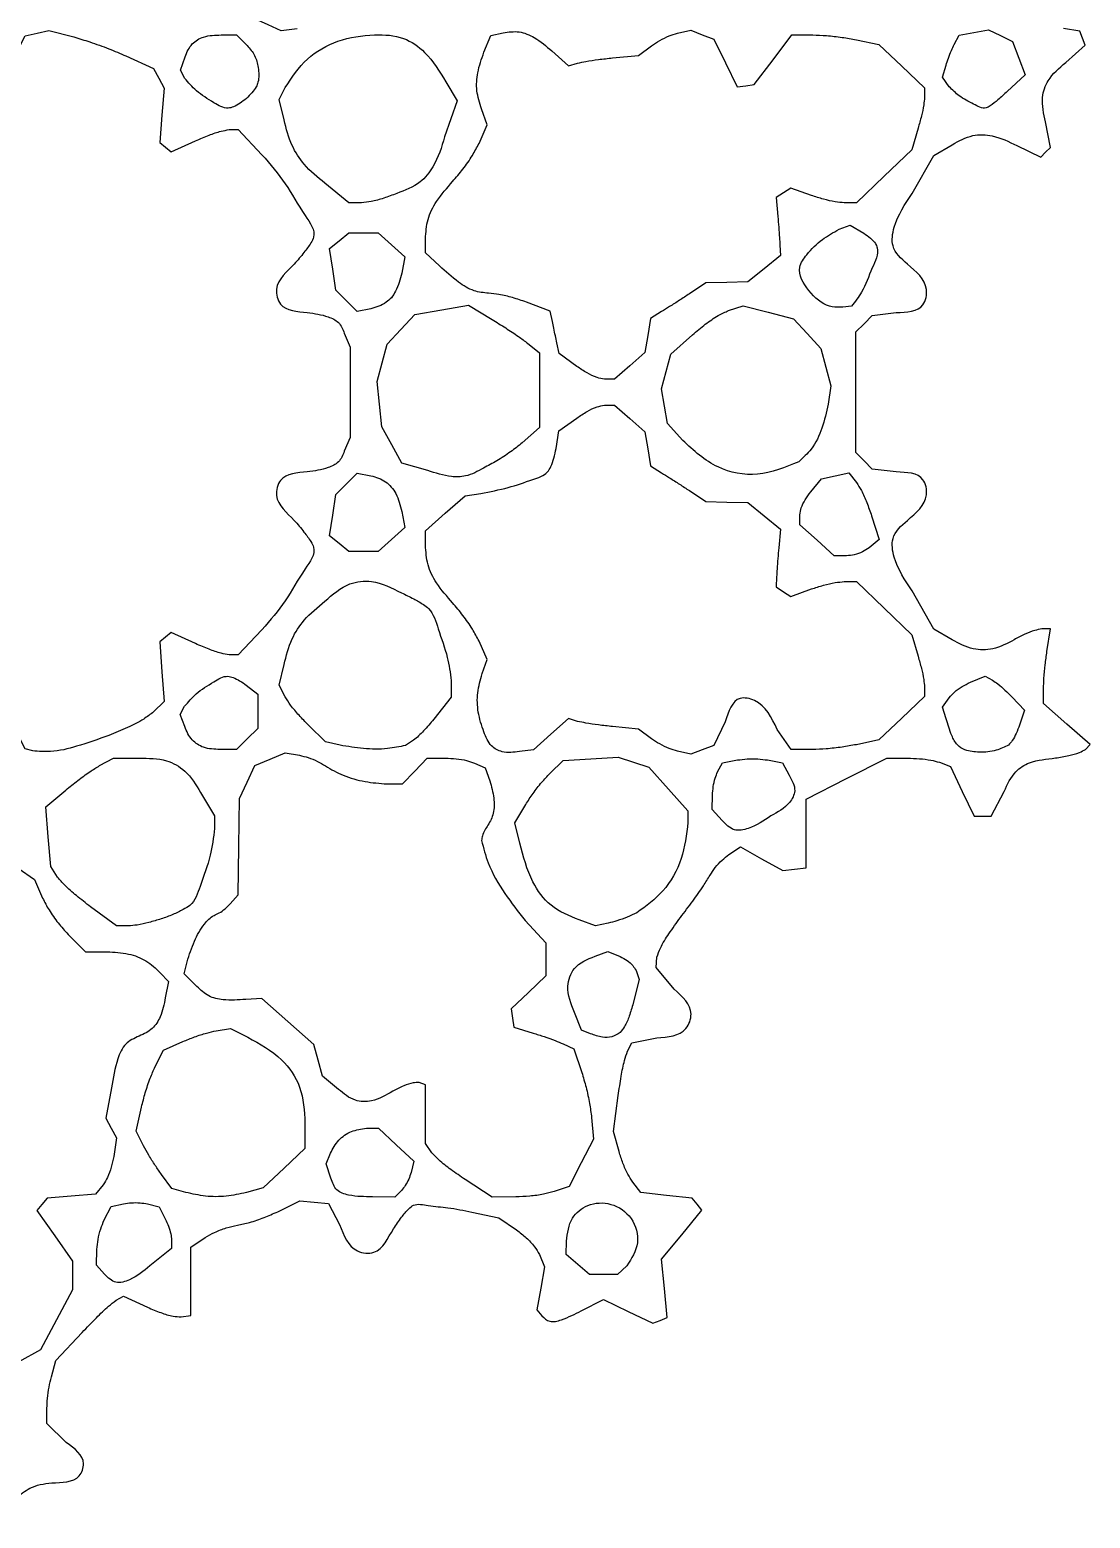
# Model space of a CAD drawing. Extents: x 0 to 409, y 0 to 428.
# Drawn here: x 211.8 to 408.9, y 4.3 to 281 of the extents above; entities that cross this region are included whole.
import ezdxf

# ---------------------------------------------------------------- set-up
doc = ezdxf.new("R2010")
doc.units = 0
doc.layers.add('Layer_1', color=7, linetype='CONTINUOUS')

msp = doc.modelspace()

# ---------------------------------------------------------------- linework, layer by layer
at = {"layer": 'Layer_1', "color": 7}
for points in [[(261.493744, 281.108376), (258.531264, 280.779048), (256.067984, 281.8934), (253.604784, 283.00776), (252.164864, 286.04204), (250.725024, 289.07632), (250.628144, 298.054712), (250.531264, 307.033104), (249.025744, 308.696128)], [(208.547424, 275.232008), (210.884944, 279.862696), (213.108064, 280.345368), (215.331264, 280.82804), (219.919824, 279.627152)], [(247.315024, 280.000008), (250.203984, 280.000008), (252.167584, 278.036368)], [(296.212784, 276.770448), (297.465904, 279.90244), (299.780624, 280.410824)], [(332.200224, 280.327288), (334.653264, 280.866064), (336.791024, 280.053304), (338.928704, 279.240536), (341.112224, 274.788504), (343.295664, 270.336464), (344.878624, 270.568224), (346.461504, 270.799984), (349.952944, 275.399984), (353.444304, 279.999984), (357.348384, 279.999984)], [(383.653104, 278.254072), (384.550704, 279.931152), (387.272864, 280.441848), (389.995104, 280.952544), (392.231824, 279.876272), (394.468544, 278.800008), (395.648544, 275.694688), (396.828544, 272.589376), (393.510864, 269.494688), (393.510864, 269.494688)], [(404.374544, 274.862048), (408.011504, 278.124104), (407.515024, 279.417904), (407.018544, 280.711704), (403.976464, 281.188248)], [(308.813104, 277.021944), (311.895024, 274.2562), (313.613104, 274.76548)], [(320.131264, 275.738728), (324.931264, 276.202696), (327.339264, 277.9956)], [(365.444464, 279.100968), (369.636384, 278.201952), (373.883824, 274.184928), (378.131264, 270.167896), (378.131264, 268.429136)], [(229.647184, 276.096224), (234.785984, 273.766184), (235.757504, 271.950856), (236.729024, 270.135528), (236.323904, 265.087912), (235.918704, 260.040304), (236.994464, 259.14752), (238.070144, 258.254744), (242.597344, 260.32736)], [(240.565264, 271.936336), (239.759424, 273.442136), (240.629504, 275.93796)], [(382.709744, 270.38796), (381.482944, 272.139456), (382.119264, 274.358224)], [(289.093504, 271.27752), (291.226864, 267.755016), (288.898544, 261.03816)], [(259.033584, 264.211744), (258.102304, 268.023488), (259.250784, 270.211744)], [(252.045504, 268.200008), (252.045504, 268.200008)], [(295.284944, 259.84824), (296.817744, 263.296496), (295.734064, 266.24824)], [(395.312224, 259.43552), (399.725504, 257.271056), (400.643264, 258.188792), (401.560944, 259.106536), (400.629584, 263.840656)], [(248.806624, 262.399984), (250.488624, 262.399984), (254.925024, 257.737768)], [(376.940544, 262.680984), (375.749904, 258.671544), (370.609824, 253.735784), (365.469744, 248.800024), (363.200464, 248.796024)], [(375.795824, 250.50732), (379.857264, 257.604528), (383.266144, 259.602256)], [(273.456224, 248.800008), (271.077904, 248.800008), (266.600784, 252.44704)], [(279.982944, 250.534272), (279.982944, 250.534248)], [(357.093024, 250.167816), (353.254784, 251.54356), (351.893024, 250.660448), (350.531264, 249.777344), (350.841984, 246.288664)], [(362.221024, 243.889216), (364.310864, 244.676584), (366.821024, 243.150048)], [(275.184224, 229.113), (272.637264, 228.6212), (270.648304, 230.610144), (268.659424, 232.599096), (268.083184, 236.441392), (267.507024, 240.283688), (269.307744, 241.74184), (271.108464, 243.199984), (273.807264, 243.199984), (276.505984, 243.199984), (278.988944, 240.981496), (281.471824, 238.763), (280.907264, 235.753736)], [(287.931264, 237.077816), (285.331264, 239.513848), (285.331264, 242.10484)], [(351.241984, 240.904944), (351.331264, 239.009896), (348.314144, 236.551208), (345.297024, 234.092512), (341.384464, 234.003784), (337.471904, 233.915048), (334.401584, 231.885632)], [(285.746784, 199.064104), (280.962304, 200.400192), (279.089504, 203.79532), (277.216624, 207.190448), (276.785824, 211.395216), (276.355024, 215.599984), (277.291264, 219.064264), (278.227504, 222.528552), (280.779344, 225.283128), (283.331264, 228.037696), (288.346784, 228.907064), (293.362384, 229.776424), (297.741984, 227.122088)], [(279.037024, 231.17464), (279.037024, 231.17464)], [(308.930304, 226.74284), (308.529424, 228.685696), (304.100304, 230.34284)], [(341.696144, 228.788408), (344.405744, 229.682648), (349.068464, 228.473272), (353.731264, 227.263888), (356.283104, 224.496216), (358.834944, 221.728552), (359.765504, 218.272544), (360.696144, 214.816536), (360.228624, 211.405704)], [(329.242144, 228.582336), (327.153104, 227.308456), (326.646544, 224.140968), (326.140064, 220.973488), (323.307824, 218.486736), (323.307824, 218.486736)], [(364.525104, 229.596712), (364.525104, 229.596712)], [(372.844704, 198.7766), (368.402864, 199.331568), (366.868624, 200.865784), (365.334464, 202.4), (365.334464, 213.6), (365.334464, 224.8), (366.868624, 226.3342), (368.402864, 227.868416), (372.844704, 228.423384)], [(270.245184, 224.573384), (271.331264, 221.999984), (271.331264, 213.599984), (271.331264, 205.199984), (270.245184, 202.626584)], [(333.157104, 204.655288), (330.303264, 207.814176), (329.762144, 211.016984), (329.221024, 214.219784), (330.090464, 217.448648), (330.959904, 220.677512), (334.973264, 224.28584)], [(304.326464, 222.709696), (306.531264, 220.951648), (306.531264, 213.984328), (306.531264, 207.017008), (303.331264, 204.208472)], [(313.468384, 218.392624), (310.165424, 220.785264), (309.748304, 222.792624)], [(323.307824, 218.486736), (320.475584, 215.999984), (318.623424, 215.999984)], [(318.623424, 211.200024), (320.475584, 211.200024), (323.307824, 208.713272), (326.140064, 206.22652), (326.646544, 203.05904), (327.153104, 199.891552), (329.242144, 198.617672)], [(309.630144, 203.148408), (310.150784, 206.404168), (313.461024, 208.802096)], [(296.131264, 199.507776), (296.131264, 199.507776)], [(354.728624, 200.682568), (354.728624, 200.682568)], [(278.988944, 186.218472), (276.505984, 183.999984), (273.807264, 183.999984), (271.108464, 183.999984), (269.307744, 185.458128), (267.507024, 186.91628), (268.083184, 190.758576), (268.659424, 194.600872), (270.648304, 196.589824), (272.637264, 198.578768), (275.184224, 198.086968)], [(356.952864, 195.079792), (358.974464, 197.482352), (361.506624, 198.038512), (364.038864, 198.594672), (365.463824, 196.834872)], [(285.331264, 185.184112), (285.331264, 187.864048), (289.022064, 191.112816), (292.712864, 194.361592), (295.622064, 194.805712)], [(334.401584, 195.314376), (337.471904, 193.28496), (341.384464, 193.196224), (345.297024, 193.107496), (348.314144, 190.637096), (351.331264, 188.166696), (351.020464, 184.68336)], [(280.907264, 191.446232), (281.471824, 188.436968), (278.988944, 186.218472), (278.988944, 186.218472)], [(363.644944, 183.199984), (361.335824, 183.199984), (358.133504, 186.093072), (354.931264, 188.98616), (354.931264, 190.831696)], [(368.284864, 190.646448), (369.680864, 186.217824), (367.817424, 184.708904), (367.817424, 184.708904)], [(350.620464, 179.301392), (350.531264, 177.402768), (351.893024, 176.529608), (353.254784, 175.656448), (357.093024, 177.032192)], [(363.200464, 178.403984), (365.469744, 178.399984), (370.609824, 173.464224), (375.749904, 168.528464), (376.940544, 164.519024)], [(383.266144, 167.597728), (379.857264, 169.595456), (375.795824, 176.692664)], [(242.597344, 166.872608), (238.070144, 168.945224), (237.008144, 168.063824), (235.946144, 167.182416), (236.341424, 161.657584), (236.736704, 156.132744), (234.787824, 154.18384)], [(254.925024, 169.4622), (250.488624, 164.799984), (248.806624, 164.799984)], [(400.885504, 165.4), (401.540544, 169.6), (399.919184, 169.6)], [(295.874464, 161.294968), (296.817744, 163.903512), (295.284944, 167.351768)], [(259.250784, 156.988272), (258.102304, 159.176528), (259.033584, 162.988272)], [(386.654064, 159.702864), (389.367744, 160.83672), (390.749504, 160.0872)], [(252.023344, 159.141968), (254.131264, 157.483904), (254.131264, 154.305608), (254.131264, 151.127304), (252.167584, 149.163672), (252.167584, 149.163648)], [(290.131264, 160.000656), (290.131264, 156.943688), (286.882224, 152.833448)], [(378.131264, 158.770832), (378.131264, 157.032072), (373.883824, 153.01504), (369.636384, 148.998016), (365.444464, 148.099)], [(408.050304, 147.21176), (408.934704, 148.112376), (404.600064, 151.928368), (400.265424, 155.744352), (400.247824, 158.472176)], [(240.567104, 151.452384), (239.731024, 153.704768), (240.551104, 155.23712)], [(382.123744, 152.930256), (381.482944, 155.060536), (382.711584, 156.814768)], [(394.415744, 156.936864), (396.700224, 154.536048), (395.774784, 151.732008)], [(313.613104, 152.434488), (311.895024, 152.943768), (308.670864, 150.030952), (308.670864, 150.030992)], [(341.083584, 152.353048), (338.928704, 147.959432), (336.791024, 147.146664), (334.653264, 146.333904), (332.200224, 146.87268)], [(212.311184, 146.938296), (210.891104, 147.325024), (208.550464, 151.961832)], [(226.485104, 149.80412), (226.485104, 149.80412)], [(269.451824, 147.997104), (266.772384, 148.630424), (263.585824, 151.715216)], [(308.670864, 150.030992), (305.446704, 147.118168), (302.788944, 146.816832)], [(327.339264, 149.204368), (324.931264, 150.997272), (320.131264, 151.46124)], [(357.275344, 147.199984), (353.298224, 147.199984), (350.714704, 150.946224)], [(252.167584, 149.163648), (250.203984, 147.200008), (247.120464, 147.200008)], [(281.630144, 147.961616), (281.630144, 147.961584)], [(393.761664, 148.025264), (393.761664, 148.025264)], [(224.734384, 144.199968), (227.306304, 145.599968), (232.118784, 145.588208)], [(249.025744, 118.504216), (250.531264, 120.16724), (250.628144, 129.145632), (250.725024, 138.124024), (252.165984, 141.1606), (253.606944, 144.197176), (256.431024, 145.377152), (259.255104, 146.557128), (261.900784, 146.127792)], [(278.181584, 140.8048), (281.031904, 140.8), (283.331264, 143.2), (285.630544, 145.6), (289.043264, 145.6)], [(294.453744, 144.689728), (296.451584, 143.779464), (297.291424, 141.370352)], [(308.473744, 142.762968), (310.959024, 145.125936), (316.065984, 145.451128), (321.172944, 145.776312), (324.025984, 144.834728), (326.879024, 143.893144), (330.505104, 139.860048), (334.131264, 135.826952), (334.131264, 133.65868)], [(339.658944, 143.065024), (340.550704, 144.731288), (343.340944, 145.254752)], [(341.748704, 127.682776), (343.915984, 129.102808), (347.835904, 126.899288), (351.755904, 124.695776), (353.945264, 124.947888), (356.134704, 125.2), (356.134704, 131.6), (356.134704, 138), (363.622864, 141.8), (371.111024, 145.6), (374.970784, 145.6)], [(348.929264, 145.253152), (351.727264, 144.728248), (352.929264, 142.403848)], [(380.880864, 144.820464), (382.931184, 144.040928), (385.132944, 139.420464), (387.334704, 134.8), (388.934704, 134.8), (390.534704, 134.8), (392.934704, 139.390328)], [(216.929104, 123.490984), (215.651504, 125.44084), (215.186064, 130.99256), (214.720624, 136.544272), (218.441584, 139.67212)], [(243.531264, 139.21424), (246.131264, 134.870776), (246.131264, 132.52164)], [(340.512624, 134.01988), (338.615184, 136.039616), (338.691184, 138.719184)], [(302.898704, 129.777376), (301.952704, 133.554752), (303.970544, 136.977376)], [(349.556224, 134.861664), (349.556224, 134.861808)], [(193.324064, 119.581808), (194.816784, 123.064096), (197.859984, 125.132048), (200.903264, 127.2), (203.731904, 127.2), (206.560464, 127.2), (209.603744, 125.132048), (212.646944, 123.064096), (214.139664, 119.581808)], [(230.076704, 114.399968), (227.907264, 114.399968), (223.056944, 117.970544)], [(324.630624, 116.862552), (324.630624, 116.862552)], [(236.188704, 115.71052), (236.188704, 115.710488)], [(303.851424, 115.447888), (307.731264, 111.295776), (307.731264, 108.212736), (307.731264, 105.129688), (304.489584, 102.057928), (301.247984, 98.986168), (301.489584, 97.293088), (301.731264, 95.6), (305.331264, 94.510272)], [(319.331264, 114.92348), (316.931264, 114.451704), (313.938464, 115.529088)], [(218.882144, 112.84976), (222.131904, 109.6), (226.171584, 109.6)], [(316.879824, 108.78044), (319.225424, 109.672256), (321.551184, 108.708896)], [(331.571504, 102.68552), (328.208384, 106.674016), (328.366944, 108.589504)], [(236.028784, 105.713896), (237.521904, 104.063992), (236.955904, 101.04672)], [(242.845184, 103.163328), (240.482144, 105.52632), (241.020224, 107.763328)], [(324.484064, 106.104168), (325.091264, 104.4628), (323.959024, 100.0314)], [(269.132944, 84.042528), (266.170144, 86.48472), (265.373104, 89.444848), (264.575984, 92.404976), (259.731504, 96.669288), (254.887024, 100.933592), (251.909104, 100.755144)], [(316.045264, 94.382736), (314.359344, 95.064056), (313.045264, 98.348216)], [(246.445664, 94.941088), (249.068224, 95.366672), (252.292944, 93.721576)], [(321.526064, 94.6), (321.526064, 94.6)], [(235.076544, 88.267384), (236.632464, 91.334768), (240.227744, 92.925128)], [(310.931264, 92.491376), (312.931264, 91.562216), (314.400224, 87.181104)], [(322.893824, 91.123728), (323.729664, 92.685536), (328.332224, 93.629472)], [(226.956784, 84.338392), (225.927424, 78.676776), (226.906784, 76.846888), (227.886064, 75.017008), (227.365104, 71.542984)], [(286.533984, 72.239192), (285.331264, 73.956344), (285.331264, 79.403448), (285.331264, 84.850552), (284.149504, 85.304032)], [(232.930624, 73.544096), (231.541104, 76.288184), (232.530864, 80.744096)], [(321.317024, 72.462944), (320.270384, 76.20132), (321.164144, 82.881624)], [(262.931264, 77.735168), (262.931264, 73.018944), (259.036864, 69.376256), (255.142544, 65.73356), (252.036864, 64.87124), (252.036864, 64.871272)], [(316.216224, 78.8), (316.563264, 74.8), (314.300064, 70.4), (312.036864, 66), (309.284064, 65.045152), (309.284064, 65.045456)], [(274.340224, 76.8), (276.593184, 76.8), (279.882064, 73.732136), (283.171024, 70.664272), (282.649904, 68.58808)], [(267.752784, 67.534648), (266.883184, 70.169536), (267.656704, 72.204032)], [(240.760224, 64.887512), (238.189184, 65.63072), (236.254704, 68.21536)], [(302.124544, 64.045456), (297.717904, 64.000336), (292.727264, 67.261184)], [(314.296944, 42.88224), (318.406064, 44.96448), (322.999024, 42.769256), (327.591904, 40.57404), (328.943904, 41.09284), (330.295904, 41.611648), (329.751104, 47.036008), (329.206384, 52.460368), (332.968464, 57.030168), (336.730624, 61.599968), (335.819184, 62.698176), (334.907744, 63.796376), (330.150624, 64.334584), (325.393504, 64.872792), (323.878624, 66.798688)], [(225.420864, 66.31132), (223.997664, 64.55368), (219.481664, 64.179176), (214.965664, 63.804672), (214.018624, 62.66356), (213.071584, 61.52244), (216.401744, 56.800312), (219.731824, 52.078176), (219.706224, 49.439088), (219.680624, 46.8), (216.705904, 41.2), (213.731264, 35.6), (209.731264, 33.418688), (209.731904, 33.418688)], [(280.872864, 65.255944), (279.616944, 64), (275.474064, 64.0928)], [(280.872864, 65.255944), (280.872864, 65.255944)], [(225.610384, 59.766344), (226.903424, 62.266768), (229.214624, 62.7744)], [(233.656464, 62.74728), (235.787104, 62.212528), (236.959184, 59.945992)], [(257.857664, 61.300328), (261.980704, 63.312856), (264.644144, 63.056432), (267.307584, 62.8), (269.359984, 58.90712)], [(293.957664, 61.224904), (298.980624, 60.185736), (302.276704, 57.90156)], [(238.131264, 56.058328), (238.131264, 54.437208), (234.059424, 51.2186), (234.059584, 51.218608)], [(239.929584, 41.743688), (241.734704, 42), (241.734704, 48.358344), (241.734704, 54.716688), (244.353264, 56.491176)], [(322.780624, 51.231168), (321.029744, 49.6), (318.425184, 49.6), (315.820624, 49.6), (313.650544, 51.46668), (311.480384, 53.33336), (311.550784, 55.81664)], [(225.670704, 49.667088), (224.161984, 51.334168), (224.239584, 54.30004)], [(306.531504, 53.337216), (307.490224, 51.057048), (306.765104, 47.067512), (306.039984, 43.077984), (306.985264, 41.938992)], [(322.780384, 51.231168), (322.780624, 51.231168)], [(227.792704, 44.831064), (229.188864, 45.578248), (233.656624, 43.532816)], [(215.781024, 30.615504), (216.618464, 33.631008), (221.507504, 38.857448)], [(218.531104, 18.4), (214.931104, 21.933136), (214.939104, 24.766568)]]:
    msp.add_lwpolyline(points, dxfattribs=at)
for points, knots in [([(219.919824, 279.627152), (220.928045, 279.328714), (223.124731, 278.678485), (226.369558, 277.491928), (228.578494, 276.551302), (229.647184, 276.096224)], [0, 0, 0, 0, 3.15392, 6.871681, 10.356133, 10.356133, 10.356133, 10.356133]), ([(240.629504, 275.93796), (240.990141, 276.798655), (241.679384, 278.443601), (244.29628, 279.923375), (246.223568, 279.972301), (247.315024, 280.000008)], [0, 0, 0, 0, 2.72997, 5.217477, 8.465742, 8.465742, 8.465742, 8.465742]), ([(259.250784, 270.211744), (260.500679, 272.096975), (262.975989, 275.830515), (269.063804, 279.291995), (275.335908, 280.176247), (281.178317, 279.891097), (285.978389, 276.524633), (287.939119, 273.221971), (289.093504, 271.27752)], [0, 0, 0, 0, 6.712977, 13.29448, 20.205188, 25.626027, 30.329375, 37.062807, 37.062807, 37.062807, 37.062807]), ([(299.780624, 280.410824), (300.772069, 280.551318), (302.781446, 280.836061), (305.989309, 279.46009), (307.783651, 277.910803), (308.813104, 277.021944)], [0, 0, 0, 0, 2.95347, 5.985843, 10.067067, 10.067067, 10.067067, 10.067067]), ([(327.339264, 277.9956), (327.848775, 278.332218), (328.897153, 279.024849), (330.528991, 279.820145), (331.673811, 280.167546), (332.200224, 280.327288)], [0, 0, 0, 0, 1.831362, 3.76824, 5.416986, 5.416986, 5.416986, 5.416986]), ([(357.348384, 279.999984), (358.195968, 279.968824), (360.018575, 279.901819), (362.723507, 279.597054), (364.563877, 279.261517), (365.444464, 279.100968)], [0, 0, 0, 0, 2.54396, 5.470421, 8.155405, 8.155405, 8.155405, 8.155405]), ([(252.167584, 278.036368), (252.692781, 277.438987), (253.730591, 276.258537), (254.314882, 273.816473), (254.451945, 271.768119), (253.819392, 270.204944), (253.061291, 269.207504), (252.396775, 268.548412), (252.045504, 268.200008)], [0, 0, 0, 0, 2.347942, 4.639626, 7.39607, 8.313713, 9.637481, 11.121944, 11.121944, 11.121944, 11.121944]), ([(295.734064, 266.24824), (295.38704, 267.367069), (294.706712, 269.56049), (294.926261, 273.233845), (295.761092, 275.528764), (296.212784, 276.770448)], [0, 0, 0, 0, 3.491202, 6.844362, 10.797487, 10.797487, 10.797487, 10.797487]), ([(382.119264, 274.358224), (382.262445, 274.808911), (382.557453, 275.737497), (383.065701, 277.041039), (383.468692, 277.873246), (383.653104, 278.254072)], [0, 0, 0, 0, 1.418544, 2.922736, 4.191812, 4.191812, 4.191812, 4.191812]), ([(313.613104, 274.76548), (314.119804, 274.877719), (315.397281, 275.160692), (317.577343, 275.458834), (319.246511, 275.641765), (320.131264, 275.738728)], [0, 0, 0, 0, 1.556482, 3.924157, 6.594693, 6.594693, 6.594693, 6.594693]), ([(400.629584, 263.840656), (400.275157, 265.362157), (399.668716, 267.965518), (401.091581, 272.119717), (403.158722, 273.846446), (404.374544, 274.862048)], [0, 0, 0, 0, 4.598886, 7.868911, 12.539031, 12.539031, 12.539031, 12.539031]), ([(252.045504, 268.200008), (251.65479, 267.88509), (250.906648, 267.282082), (249.777429, 266.658278), (248.055351, 266.140218), (245.619143, 267.658157), (242.822721, 269.310684), (241.257843, 271.130797), (240.565264, 271.936336)], [0, 0, 0, 0, 1.501507, 2.875099, 3.870631, 6.722486, 10.690418, 13.840832, 13.840832, 13.840832, 13.840832]), ([(378.131264, 268.429136), (378.08482, 267.952876), (377.970099, 266.776478), (377.538361, 264.86019), (377.146493, 263.431723), (376.940544, 262.680984)], [0, 0, 0, 0, 1.434566, 3.543489, 5.879607, 5.879607, 5.879607, 5.879607]), ([(393.510864, 269.494688), (392.92808, 268.967947), (391.899358, 268.038152), (390.618776, 267.009249), (389.113585, 266.047068), (386.981521, 267.367458), (384.657673, 268.439063), (383.31426, 269.783143), (382.709744, 270.38796)], [0, 0, 0, 0, 2.346402, 4.141831, 5.015579, 7.43676, 10.520875, 13.044092, 13.044092, 13.044092, 13.044092]), ([(266.600784, 252.44704), (265.260019, 253.55166), (262.846586, 255.540023), (260.196285, 259.622644), (259.444058, 262.59163), (259.033584, 264.211744)], [0, 0, 0, 0, 5.188814, 9.340078, 14.326109, 14.326109, 14.326109, 14.326109]), ([(242.597344, 260.32736), (243.430379, 260.682835), (244.983851, 261.345737), (247.048364, 262.103029), (248.314555, 262.316878), (248.806624, 262.399984)], [0, 0, 0, 0, 2.719287, 5.071017, 6.565892, 6.565892, 6.565892, 6.565892]), ([(288.898544, 261.03816), (288.319219, 259.135597), (287.375554, 256.036501), (284.242687, 252.134075), (281.519684, 251.111415), (279.982944, 250.534272)], [0, 0, 0, 0, 5.931077, 9.661165, 14.493298, 14.493298, 14.493298, 14.493298]), ([(383.266144, 259.602256), (384.506707, 260.297812), (386.818978, 261.594249), (391.25107, 261.423842), (393.82723, 260.162566), (395.312224, 259.43552)], [0, 0, 0, 0, 4.19134, 7.812185, 12.739883, 12.739883, 12.739883, 12.739883]), ([(254.925024, 257.737768), (256.453717, 255.961409), (259.527648, 252.389467), (262.143088, 247.341858), (265.161377, 243.366223), (263.874075, 241.028253), (262.623357, 239.4177), (260.427634, 236.668148), (256.989132, 233.987355), (258.285386, 228.716327), (263.118617, 228.530903), (266.642722, 227.930657), (269.375791, 226.724103), (269.950863, 225.301479), (270.245184, 224.573384)], [0, 0, 0, 0, 6.914077, 13.902984, 18.212576, 19.361427, 21.567467, 24.379946, 30.093549, 32.971429, 38.183118, 42.162162, 44.325691, 46.59378, 46.59378, 46.59378, 46.59378]), ([(285.331264, 242.10484), (285.411487, 243.31605), (285.574713, 245.780442), (287.455451, 249.458198), (290.013553, 252.306026), (292.345851, 255.065659), (294.00969, 257.427556), (294.887963, 259.094693), (295.284944, 259.84824)], [0, 0, 0, 0, 3.609416, 7.343914, 12.095154, 15.086927, 18.182574, 20.735926, 20.735926, 20.735926, 20.735926]), ([(279.982944, 250.534248), (279.182285, 250.231776), (277.625363, 249.643604), (275.443688, 249.019327), (274.047528, 248.865259), (273.456224, 248.800008)], [0, 0, 0, 0, 2.56856, 4.994694, 6.777104, 6.777104, 6.777104, 6.777104]), ([(363.200464, 248.796024), (362.642428, 248.846634), (361.337136, 248.965015), (359.295985, 249.456716), (357.837897, 249.927376), (357.093024, 250.167816)], [0, 0, 0, 0, 1.679391, 3.928234, 6.276902, 6.276902, 6.276902, 6.276902]), ([(372.844704, 228.423384), (374.848355, 228.4832), (377.972776, 228.576475), (379.075286, 233.999107), (375.308958, 236.993614), (371.733292, 240.305288), (372.54869, 245.636738), (374.49276, 248.552773), (375.795824, 250.50732)], [0, 0, 0, 0, 5.188436, 8.090659, 14.011936, 18.303661, 21.782246, 28.853644, 28.853644, 28.853644, 28.853644]), ([(350.841984, 246.288664), (350.899267, 245.616435), (351.01144, 244.300046), (351.148345, 242.50558), (351.214043, 241.382561), (351.241984, 240.904944)], [0, 0, 0, 0, 2.024004, 3.963491, 5.398773, 5.398773, 5.398773, 5.398773]), ([(364.525104, 229.596712), (363.117053, 229.429086), (360.049326, 229.063878), (356.508897, 232.215226), (354.129703, 236.285047), (356.478833, 239.633598), (358.912019, 242.007274), (361.156724, 243.283913), (362.221024, 243.889216)], [0, 0, 0, 0, 4.066338, 8.859345, 13.528123, 16.170874, 20.214241, 23.859904, 23.859904, 23.859904, 23.859904]), ([(366.821024, 243.150048), (367.251131, 242.852747), (368.044648, 242.304247), (368.963047, 241.417389), (369.786982, 239.503335), (368.0761, 236.317904), (366.908267, 232.596622), (365.199464, 230.445592), (364.525104, 229.596712)], [0, 0, 0, 0, 1.570121, 2.896764, 3.771671, 7.619383, 12.547957, 15.760926, 15.760926, 15.760926, 15.760926]), ([(280.907264, 235.753736), (280.765667, 235.17354), (280.483643, 234.017947), (279.877222, 232.459446), (279.294723, 231.568706), (279.037024, 231.17464)], [0, 0, 0, 0, 1.791825, 3.568831, 4.978724, 4.978724, 4.978724, 4.978724]), ([(304.100304, 230.34284), (303.242394, 230.632291), (301.566295, 231.197792), (299.217522, 231.793441), (296.810305, 232.023492), (294.124974, 232.30211), (291.036804, 234.2629), (289.078892, 236.037586), (287.931264, 237.077816)], [0, 0, 0, 0, 2.717527, 5.309237, 7.235229, 9.987169, 13.278565, 17.940266, 17.940266, 17.940266, 17.940266]), ([(279.037024, 231.17464), (278.712527, 230.874103), (278.002953, 230.216922), (276.673641, 229.529509), (275.676794, 229.250745), (275.184224, 229.113)], [0, 0, 0, 0, 1.322875, 2.892722, 4.426122, 4.426122, 4.426122, 4.426122]), ([(334.401584, 231.885632), (333.791257, 231.48575), (332.56727, 230.683802), (330.848608, 229.580638), (329.73381, 228.887871), (329.242144, 228.582336)], [0, 0, 0, 0, 2.188984, 4.389918, 6.126502, 6.126502, 6.126502, 6.126502]), ([(297.741984, 227.122088), (298.580505, 226.600099), (300.224812, 225.5765), (302.429857, 224.117027), (303.759338, 223.130518), (304.326464, 222.709696)], [0, 0, 0, 0, 2.963249, 5.810813, 7.929153, 7.929153, 7.929153, 7.929153]), ([(334.973264, 224.28584), (335.760896, 224.94403), (337.291776, 226.223322), (339.521957, 227.782038), (341.049333, 228.489017), (341.696144, 228.788408)], [0, 0, 0, 0, 3.080497, 5.987407, 8.122653, 8.122653, 8.122653, 8.122653]), ([(309.748304, 222.792624), (309.659937, 223.218404), (309.473401, 224.117193), (309.200704, 225.433925), (309.016637, 226.324932), (308.930304, 226.74284)], [0, 0, 0, 0, 1.304561, 2.753824, 4.034022, 4.034022, 4.034022, 4.034022]), ([(318.623424, 215.999984), (318.156154, 216.09205), (317.018809, 216.31614), (315.29758, 217.192965), (314.098808, 217.979167), (313.468384, 218.392624)], [0, 0, 0, 0, 1.423808, 3.465577, 5.730356, 5.730356, 5.730356, 5.730356]), ([(313.461024, 208.802096), (314.092687, 209.21643), (315.293557, 210.004129), (317.017121, 210.882956), (318.155811, 211.107722), (318.623424, 211.200024)], [0, 0, 0, 0, 2.269345, 4.314307, 5.739257, 5.739257, 5.739257, 5.739257]), ([(360.228624, 211.405704), (359.888411, 209.907427), (359.224309, 206.982768), (357.459066, 203.162573), (355.54769, 201.426509), (354.728624, 200.682568)], [0, 0, 0, 0, 4.616226, 9.010947, 12.306317, 12.306317, 12.306317, 12.306317]), ([(270.245184, 202.626584), (269.950863, 201.898489), (269.375791, 200.475865), (266.642722, 199.269311), (263.118617, 198.669065), (258.285386, 198.483641), (256.989132, 193.212613), (260.427634, 190.53182), (262.623357, 187.782268), (263.874075, 186.171715), (265.161377, 183.833745), (262.143088, 179.85811), (259.527648, 174.810501), (256.453717, 171.238559), (254.925024, 169.4622)], [0, 0, 0, 0, 2.268089, 4.431618, 8.410662, 13.622351, 16.500231, 22.213834, 25.026313, 27.232353, 28.381204, 32.690796, 39.679703, 46.59378, 46.59378, 46.59378, 46.59378]), ([(295.622064, 194.805712), (297.333735, 195.126584), (300.649763, 195.748211), (304.653944, 197.183116), (307.746661, 198.171714), (308.737962, 199.924407), (309.270946, 201.395721), (309.50674, 202.546267), (309.630144, 203.148408)], [0, 0, 0, 0, 5.18821, 10.05114, 13.066152, 14.254801, 15.930415, 17.770219, 17.770219, 17.770219, 17.770219]), ([(303.331264, 204.208472), (302.619597, 203.63944), (301.103443, 202.42716), (298.691611, 200.855549), (296.955732, 199.941778), (296.131264, 199.507776)], [0, 0, 0, 0, 2.732719, 5.821859, 8.616316, 8.616316, 8.616316, 8.616316]), ([(354.728624, 200.682568), (352.219731, 199.636184), (347.384362, 197.619498), (339.097667, 199.185801), (335.202341, 202.772235), (333.157104, 204.655288)], [0, 0, 0, 0, 8.024229, 15.465027, 23.690678, 23.690678, 23.690678, 23.690678]), ([(296.131264, 199.507776), (295.038949, 198.902263), (293.177397, 197.87033), (289.466193, 197.803148), (287.194718, 198.573225), (285.746784, 199.064104)], [0, 0, 0, 0, 3.684097, 6.278539, 10.840038, 10.840038, 10.840038, 10.840038]), ([(275.184224, 198.086968), (276.144238, 197.79967), (278.046778, 197.230307), (280.122165, 194.671221), (280.629497, 192.58723), (280.907264, 191.446232)], [0, 0, 0, 0, 2.948763, 5.843812, 9.346749, 9.346749, 9.346749, 9.346749]), ([(329.242144, 198.617672), (329.73381, 198.312137), (330.848608, 197.61937), (332.56727, 196.516206), (333.791257, 195.714258), (334.401584, 195.314376)], [0, 0, 0, 0, 1.736584, 3.937518, 6.126502, 6.126502, 6.126502, 6.126502]), ([(365.463824, 196.834872), (365.778301, 196.343449), (366.532289, 195.165216), (367.438087, 193.069607), (367.995763, 191.473748), (368.284864, 190.646448)], [0, 0, 0, 0, 1.748254, 4.191607, 6.821704, 6.821704, 6.821704, 6.821704]), ([(375.795824, 176.692664), (374.49276, 178.647211), (372.54869, 181.563246), (371.733292, 186.894696), (375.308958, 190.20637), (379.075286, 193.200877), (377.972776, 198.623509), (374.848355, 198.716784), (372.844704, 198.7766)], [0, 0, 0, 0, 7.071398, 10.549984, 14.841709, 20.762986, 23.665208, 28.853644, 28.853644, 28.853644, 28.853644]), ([(354.931264, 190.831696), (355.005601, 191.256666), (355.177413, 192.238884), (355.91322, 193.67159), (356.600222, 194.602137), (356.952864, 195.079792)], [0, 0, 0, 0, 1.28896, 2.979124, 4.7617, 4.7617, 4.7617, 4.7617]), ([(295.284944, 167.351768), (294.887972, 168.105319), (294.009717, 169.772465), (292.345714, 172.134287), (290.010431, 174.898681), (287.441154, 177.752123), (285.563635, 181.465333), (285.408146, 183.953715), (285.331264, 185.184112)], [0, 0, 0, 0, 2.553353, 5.648999, 8.640772, 13.409369, 17.157364, 20.823166, 20.823166, 20.823166, 20.823166]), ([(351.020464, 184.68336), (350.963174, 184.011865), (350.850944, 182.696425), (350.714037, 180.902541), (350.648398, 179.779369), (350.620464, 179.301392)], [0, 0, 0, 0, 2.02181, 3.960671, 5.397028, 5.397028, 5.397028, 5.397028]), ([(367.817424, 184.708904), (367.408144, 184.439653), (366.554221, 183.877886), (365.126543, 183.357988), (364.121028, 183.250756), (363.644944, 183.199984)], [0, 0, 0, 0, 1.467252, 3.061277, 4.494682, 4.494682, 4.494682, 4.494682]), ([(259.033584, 162.988272), (259.444252, 164.607233), (260.196834, 167.574108), (262.844632, 171.671624), (266.734402, 174.796353), (270.537264, 178.235351), (276.03557, 178.791424), (279.844837, 176.802975), (283.023747, 175.288897), (284.721017, 174.331647), (286.759823, 172.829886), (287.801156, 169.07697), (289.467719, 164.75849), (289.929032, 161.450725), (290.131264, 160.000656)], [0, 0, 0, 0, 4.986032, 9.137295, 14.326109, 19.993921, 24.029294, 29.995759, 32.526932, 34.624233, 35.851699, 40.003787, 45.594641, 49.958712, 49.958712, 49.958712, 49.958712]), ([(357.093024, 177.032192), (357.837897, 177.272632), (359.295985, 177.743292), (361.337136, 178.234993), (362.642428, 178.353374), (363.200464, 178.403984)], [0, 0, 0, 0, 2.348669, 4.597512, 6.276902, 6.276902, 6.276902, 6.276902]), ([(399.919184, 169.6), (399.484371, 169.522089), (398.402469, 169.32823), (396.701603, 168.599559), (394.195399, 167.28555), (391.143561, 165.667531), (386.879174, 165.654408), (384.533355, 166.91614), (383.266144, 167.597728)], [0, 0, 0, 0, 1.322294, 3.290131, 5.505853, 9.847169, 13.475142, 17.737495, 17.737495, 17.737495, 17.737495]), ([(248.806624, 164.799984), (248.314555, 164.88309), (247.048364, 165.096939), (244.983851, 165.854231), (243.430379, 166.517133), (242.597344, 166.872608)], [0, 0, 0, 0, 1.494875, 3.846605, 6.565892, 6.565892, 6.565892, 6.565892]), ([(376.940544, 164.519024), (377.146493, 163.768275), (377.538359, 162.339795), (377.970098, 160.423495), (378.08482, 159.247092), (378.131264, 158.770832)], [0, 0, 0, 0, 2.336145, 4.445078, 5.879646, 5.879646, 5.879646, 5.879646]), ([(400.247824, 158.472176), (400.268636, 159.12238), (400.316105, 160.605446), (400.541756, 162.9167), (400.770747, 164.570976), (400.885504, 165.4)], [0, 0, 0, 0, 1.951255, 4.450661, 6.961486, 6.961486, 6.961486, 6.961486]), ([(240.551104, 155.23712), (241.241888, 156.042728), (242.802928, 157.863249), (245.580835, 159.526559), (247.991419, 161.049121), (249.698109, 160.557475), (250.838343, 159.986797), (251.616365, 159.432118), (252.023344, 159.141968)], [0, 0, 0, 0, 3.147623, 7.113026, 9.940826, 10.914623, 12.278225, 13.773896, 13.773896, 13.773896, 13.773896]), ([(302.788944, 146.816832), (301.709472, 146.674547), (299.870632, 146.43217), (297.224769, 147.84767), (296.04366, 150.755055), (295.014389, 154.026329), (294.85916, 157.794578), (295.534141, 160.12166), (295.874464, 161.294968)], [0, 0, 0, 0, 3.19617, 5.444553, 8.395236, 12.232023, 15.81982, 19.468355, 19.468355, 19.468355, 19.468355]), ([(382.711584, 156.814768), (383.030626, 157.172853), (383.739832, 157.968848), (385.092018, 158.928914), (386.13529, 159.445826), (386.654064, 159.702864)], [0, 0, 0, 0, 1.435696, 3.191443, 4.928026, 4.928026, 4.928026, 4.928026]), ([(390.749504, 160.0872), (391.090442, 159.857794), (391.912037, 159.304969), (393.122093, 158.229277), (393.973619, 157.378566), (394.415744, 156.936864)], [0, 0, 0, 0, 1.231804, 2.968408, 4.843818, 4.843818, 4.843818, 4.843818]), ([(263.585824, 151.715216), (262.991132, 152.325954), (261.826257, 153.522262), (260.348886, 155.268547), (259.579691, 156.473175), (259.250784, 156.988272)], [0, 0, 0, 0, 2.557795, 5.010183, 6.842178, 6.842178, 6.842178, 6.842178]), ([(350.714704, 150.946224), (349.6905, 153.119121), (348.254679, 156.165285), (342.651391, 157.316732), (341.702526, 154.31262), (341.083584, 152.353048)], [0, 0, 0, 0, 6.798973, 9.531413, 14.657513, 14.657513, 14.657513, 14.657513]), ([(234.787824, 154.18384), (234.180352, 153.729945), (232.671019, 152.602192), (229.843404, 151.203416), (227.645767, 150.287731), (226.485104, 149.80412)], [0, 0, 0, 0, 2.271568, 5.643964, 9.418618, 9.418618, 9.418618, 9.418618]), ([(286.882224, 152.833448), (286.256697, 152.100033), (285.075088, 150.714626), (283.356815, 149.009597), (282.125874, 148.262493), (281.630144, 147.961616)], [0, 0, 0, 0, 2.895038, 5.468677, 7.204004, 7.204004, 7.204004, 7.204004]), ([(320.131264, 151.46124), (319.246511, 151.558203), (317.577343, 151.741134), (315.397281, 152.039276), (314.119804, 152.322249), (313.613104, 152.434488)], [0, 0, 0, 0, 2.670536, 5.038212, 6.594693, 6.594693, 6.594693, 6.594693]), ([(393.761664, 148.025264), (393.001017, 147.652702), (391.292022, 146.815644), (388.463433, 146.635403), (385.919847, 146.853207), (384.046279, 148.040563), (382.955695, 150.176664), (382.442728, 151.874484), (382.123744, 152.930256)], [0, 0, 0, 0, 2.519086, 5.65979, 8.369295, 10.034166, 12.053792, 15.374829, 15.374829, 15.374829, 15.374829]), ([(226.485104, 149.80412), (224.491449, 149.104695), (220.95575, 147.864282), (216.176436, 146.633545), (213.422876, 146.850646), (212.311184, 146.938296)], [0, 0, 0, 0, 6.354852, 11.270175, 14.598289, 14.598289, 14.598289, 14.598289]), ([(247.120464, 147.200008), (246.081022, 147.237999), (244.199632, 147.306763), (241.674246, 148.89563), (240.952052, 150.563412), (240.567104, 151.452384)], [0, 0, 0, 0, 3.082203, 5.578784, 8.428503, 8.428503, 8.428503, 8.428503]), ([(395.774784, 151.732008), (395.579287, 151.216804), (395.204751, 150.229771), (394.561952, 148.954266), (393.996519, 148.297892), (393.761664, 148.025264)], [0, 0, 0, 0, 1.654712, 3.170116, 4.246716, 4.246716, 4.246716, 4.246716]), ([(281.630144, 147.961584), (280.520173, 147.72876), (277.941482, 147.18786), (273.813211, 147.281416), (270.893891, 147.760466), (269.451824, 147.997104)], [0, 0, 0, 0, 3.394861, 7.88696, 12.272063, 12.272063, 12.272063, 12.272063]), ([(332.200224, 146.87268), (331.673811, 147.032422), (330.528991, 147.379823), (328.897153, 148.175119), (327.848775, 148.86775), (327.339264, 149.204368)], [0, 0, 0, 0, 1.648746, 3.585624, 5.416986, 5.416986, 5.416986, 5.416986]), ([(365.444464, 148.099), (364.560548, 147.938332), (362.708191, 147.601633), (359.97875, 147.297694), (358.135182, 147.231061), (357.275344, 147.199984)], [0, 0, 0, 0, 2.694853, 5.647398, 8.2281, 8.2281, 8.2281, 8.2281]), ([(392.934704, 139.390328), (393.535883, 140.721278), (394.559182, 142.986762), (398.142604, 145.276454), (401.698525, 145.42773), (404.79607, 146.054258), (406.7189, 146.48645), (407.691632, 147.016366), (408.050304, 147.21176)], [0, 0, 0, 0, 4.286159, 7.295707, 12.18755, 14.727464, 16.818323, 18.039596, 18.039596, 18.039596, 18.039596]), ([(218.441584, 139.67212), (219.179043, 140.267122), (220.639001, 141.445056), (222.729208, 142.973845), (224.127935, 143.829137), (224.734384, 144.199968)], [0, 0, 0, 0, 2.842818, 5.627963, 7.759854, 7.759854, 7.759854, 7.759854]), ([(232.118784, 145.588208), (233.834086, 145.585445), (236.865156, 145.580562), (241.12316, 143.222877), (242.666614, 140.653574), (243.531264, 139.21424)], [0, 0, 0, 0, 5.077283, 8.971949, 13.932905, 13.932905, 13.932905, 13.932905]), ([(261.900784, 146.127792), (262.448858, 145.997843), (263.606801, 145.723294), (265.240601, 145.055625), (267.305671, 143.778212), (270.133971, 142.235138), (274.037005, 141.117894), (276.813371, 140.908159), (278.181584, 140.8048)], [0, 0, 0, 0, 1.688683, 3.567766, 5.259999, 8.969202, 13.200084, 17.310961, 17.310961, 17.310961, 17.310961]), ([(289.043264, 145.6), (289.708077, 145.57042), (291.029191, 145.511638), (292.854991, 145.232514), (293.965859, 144.855368), (294.453744, 144.689728)], [0, 0, 0, 0, 1.996644, 3.967728, 5.511365, 5.511365, 5.511365, 5.511365]), ([(343.340944, 145.254752), (343.936146, 145.330616), (345.195534, 145.491135), (347.072805, 145.490464), (348.33311, 145.329359), (348.929264, 145.253152)], [0, 0, 0, 0, 1.79913, 3.80678, 5.608885, 5.608885, 5.608885, 5.608885]), ([(374.970784, 145.6), (375.712748, 145.574678), (377.168024, 145.525012), (379.155549, 145.29457), (380.362746, 144.962839), (380.880864, 144.820464)], [0, 0, 0, 0, 2.227677, 4.369332, 5.979638, 5.979638, 5.979638, 5.979638]), ([(297.291424, 141.370352), (297.594045, 140.31095), (298.15394, 138.350897), (298.136475, 135.436351), (297.212014, 133.487498), (296.334251, 132.217087), (295.909911, 131.248789), (295.803764, 130.589127), (295.756704, 130.296672)], [0, 0, 0, 0, 3.301206, 6.107729, 8.50503, 9.635257, 10.748303, 11.634765, 11.634765, 11.634765, 11.634765]), ([(303.970544, 136.977376), (304.413382, 137.666349), (305.331016, 139.094018), (306.832094, 141.035888), (307.955478, 142.217732), (308.473744, 142.762968)], [0, 0, 0, 0, 2.456635, 5.090564, 7.346446, 7.346446, 7.346446, 7.346446]), ([(338.691184, 138.719184), (338.73366, 139.24623), (338.81897, 140.304753), (339.126117, 141.774779), (339.494436, 142.666665), (339.658944, 143.065024)], [0, 0, 0, 0, 1.58619, 3.185716, 4.476801, 4.476801, 4.476801, 4.476801]), ([(352.929264, 142.403848), (353.483816, 141.447363), (354.460878, 139.762138), (352.791897, 136.596688), (350.82539, 135.542213), (349.556224, 134.861664)], [0, 0, 0, 0, 3.080937, 5.428285, 9.70048, 9.70048, 9.70048, 9.70048]), ([(334.131264, 133.65868), (333.848219, 131.378671), (333.281185, 126.811041), (329.935867, 120.714074), (326.346763, 118.108441), (324.630624, 116.862552)], [0, 0, 0, 0, 6.863495, 13.7499, 20.059692, 20.059692, 20.059692, 20.059692]), ([(349.556224, 134.861808), (348.245854, 133.967403), (346.225636, 132.588484), (342.533174, 131.872736), (341.204779, 133.28436), (340.512624, 134.01988)], [0, 0, 0, 0, 4.803034, 7.404918, 10.235462, 10.235462, 10.235462, 10.235462]), ([(246.131264, 132.52164), (245.90611, 130.84055), (245.410236, 127.138158), (243.66095, 122.523362), (242.361026, 118.588867), (240.096183, 117.323428), (238.320765, 116.478644), (236.920892, 115.974308), (236.188704, 115.71052)], [0, 0, 0, 0, 5.049679, 11.121291, 15.123746, 16.60187, 18.726574, 21.056544, 21.056544, 21.056544, 21.056544]), ([(295.756704, 130.296672), (296.12159, 128.882657), (297.02476, 125.382665), (299.944526, 120.411421), (302.561366, 117.086847), (303.851424, 115.447888)], [0, 0, 0, 0, 4.366901, 10.809026, 17.072839, 17.072839, 17.072839, 17.072839]), ([(313.938464, 115.529088), (312.069066, 116.284024), (308.468997, 117.737872), (304.613991, 123.103558), (303.52764, 127.330318), (302.898704, 129.777376)], [0, 0, 0, 0, 5.935549, 11.430624, 18.986251, 18.986251, 18.986251, 18.986251]), ([(328.366944, 108.589504), (328.568801, 109.167994), (329.109356, 110.717142), (330.689973, 113.136592), (332.743162, 116.008169), (334.967664, 118.92198), (336.838944, 121.53279), (338.14016, 123.667629), (339.214336, 125.320634), (340.388351, 126.624965), (341.314337, 127.345012), (341.748704, 127.682776)], [0, 0, 0, 0, 1.833395, 4.90968, 8.601739, 12.444417, 15.902189, 18.230935, 19.944382, 21.810471, 23.459245, 23.459245, 23.459245, 23.459245]), ([(223.056944, 117.970544), (222.178353, 118.65073), (220.519145, 119.935253), (218.423548, 121.739102), (217.355483, 122.991155), (216.929104, 123.490984)], [0, 0, 0, 0, 3.334983, 6.29807, 8.266946, 8.266946, 8.266946, 8.266946]), ([(214.139664, 119.581808), (214.522888, 118.839532), (215.358862, 117.220311), (216.966124, 114.967679), (218.255007, 113.542981), (218.882144, 112.84976)], [0, 0, 0, 0, 2.504104, 5.46252, 8.26621, 8.26621, 8.26621, 8.26621]), ([(241.020224, 107.763328), (241.428115, 109.048538), (242.208059, 111.506042), (243.830241, 114.490438), (245.568992, 116.242606), (247.080011, 116.822334), (248.078925, 117.58031), (248.710644, 118.196742), (249.025744, 118.504216)], [0, 0, 0, 0, 4.03738, 7.720042, 10.130298, 11.203979, 12.53213, 13.853909, 13.853909, 13.853909, 13.853909]), ([(324.630624, 116.862552), (324.037615, 116.587018), (322.831728, 116.02672), (321.062042, 115.36659), (319.86918, 115.061196), (319.331264, 114.92348)], [0, 0, 0, 0, 1.96156, 3.988838, 5.653867, 5.653867, 5.653867, 5.653867]), ([(236.188704, 115.710488), (235.430371, 115.481882), (233.955497, 115.037268), (231.914533, 114.566423), (230.622552, 114.449406), (230.076704, 114.399968)], [0, 0, 0, 0, 2.376682, 4.622383, 6.265265, 6.265265, 6.265265, 6.265265]), ([(226.171584, 109.6), (227.49567, 109.532947), (229.98635, 109.406816), (233.48491, 108.09944), (235.185052, 106.505115), (236.028784, 105.713896)], [0, 0, 0, 0, 3.967023, 7.462196, 10.905632, 10.905632, 10.905632, 10.905632]), ([(313.045264, 98.348216), (312.389302, 99.943479), (311.280007, 102.641225), (312.824156, 107.185597), (315.418762, 108.205895), (316.879824, 108.78044)], [0, 0, 0, 0, 5.034895, 8.514503, 12.99948, 12.99948, 12.99948, 12.99948]), ([(321.551184, 108.708896), (321.978125, 108.488272), (322.822382, 108.051996), (323.862182, 107.175933), (324.291624, 106.435823), (324.484064, 106.104168)], [0, 0, 0, 0, 1.441716, 2.850934, 3.995185, 3.995185, 3.995185, 3.995185]), ([(251.909104, 100.755144), (250.509643, 100.658182), (248.204575, 100.498475), (244.901347, 101.192728), (243.538784, 102.498591), (242.845184, 103.163328)], [0, 0, 0, 0, 4.214186, 6.941235, 9.768718, 9.768718, 9.768718, 9.768718]), ([(328.332224, 93.629472), (330.443392, 93.775655), (333.607181, 93.994723), (335.464516, 99.143586), (333.125722, 101.271463), (331.571504, 102.68552)], [0, 0, 0, 0, 5.69032, 8.52749, 14.147832, 14.147832, 14.147832, 14.147832]), ([(236.955904, 101.04672), (236.725525, 99.853241), (236.328722, 97.797593), (234.639974, 95.120801), (232.084003, 93.91349), (229.284186, 92.681787), (227.717663, 88.93389), (227.254411, 86.135974), (226.956784, 84.338392)], [0, 0, 0, 0, 3.635912, 6.262494, 9.082751, 11.998628, 15.071279, 20.592779, 20.592779, 20.592779, 20.592779]), ([(323.959024, 100.0314), (323.722082, 99.239517), (323.281241, 97.766187), (322.539626, 95.883791), (321.811182, 94.961134), (321.526064, 94.6)], [0, 0, 0, 0, 2.484607, 4.622707, 5.997788, 5.997788, 5.997788, 5.997788]), ([(240.227744, 92.925128), (240.947973, 93.219602), (242.392747, 93.810315), (244.467333, 94.501054), (245.838719, 94.806087), (246.445664, 94.941088)], [0, 0, 0, 0, 2.334335, 4.682658, 6.547158, 6.547158, 6.547158, 6.547158]), ([(305.331264, 94.510272), (306.028275, 94.28869), (307.404631, 93.851143), (309.277047, 93.188156), (310.432687, 92.701384), (310.931264, 92.491376)], [0, 0, 0, 0, 2.19421, 4.332812, 5.955573, 5.955573, 5.955573, 5.955573]), ([(321.526064, 94.6), (321.03074, 94.288341), (320.0269, 93.656723), (318.019275, 93.661298), (316.754733, 94.123448), (316.045264, 94.382736)], [0, 0, 0, 0, 1.724954, 3.495843, 5.759311, 5.759311, 5.759311, 5.759311]), ([(252.292944, 93.721576), (254.513431, 92.499363), (258.525908, 90.290793), (262.590981, 84.400102), (262.81368, 80.038216), (262.931264, 77.735168)], [0, 0, 0, 0, 7.537017, 13.619584, 20.423638, 20.423638, 20.423638, 20.423638]), ([(321.164144, 82.881624), (321.34586, 84.074917), (321.679317, 86.264667), (322.186239, 89.038793), (322.702237, 90.559207), (322.893824, 91.123728)], [0, 0, 0, 0, 3.623206, 6.648761, 8.435559, 8.435559, 8.435559, 8.435559]), ([(232.530864, 80.744096), (232.757737, 81.635123), (233.219307, 83.447907), (234.056475, 85.969159), (234.75951, 87.553104), (235.076544, 88.267384)], [0, 0, 0, 0, 2.75822, 5.611568, 7.955103, 7.955103, 7.955103, 7.955103]), ([(314.400224, 87.181104), (314.673695, 86.265879), (315.241213, 84.366562), (315.856011, 81.565761), (316.102451, 79.673564), (316.216224, 78.8)], [0, 0, 0, 0, 2.865263, 5.946124, 8.588219, 8.588219, 8.588219, 8.588219]), ([(284.149504, 85.304032), (283.778297, 85.302967), (282.784722, 85.300118), (281.142433, 84.622602), (278.62769, 83.411565), (275.850113, 81.682457), (271.909597, 81.748441), (270.124457, 83.223334), (269.132944, 84.042528)], [0, 0, 0, 0, 1.106364, 2.961297, 5.222279, 9.545823, 12.549032, 16.30107, 16.30107, 16.30107, 16.30107]), ([(267.656704, 72.204032), (268.113609, 73.037641), (269.03431, 74.71743), (271.49584, 76.408338), (273.395909, 76.669971), (274.340224, 76.8)], [0, 0, 0, 0, 2.827128, 5.696883, 8.53229, 8.53229, 8.53229, 8.53229]), ([(236.254704, 68.21536), (235.861299, 68.771162), (235.033332, 69.940914), (233.922222, 71.719395), (233.246841, 72.962204), (232.930624, 73.544096)], [0, 0, 0, 0, 2.042634, 4.298969, 6.285513, 6.285513, 6.285513, 6.285513]), ([(292.727264, 67.261184), (291.829527, 67.878938), (290.14838, 69.035774), (288.029136, 70.651971), (286.954945, 71.792308), (286.533984, 72.239192)], [0, 0, 0, 0, 3.271228, 6.125863, 7.965479, 7.965479, 7.965479, 7.965479]), ([(323.878624, 66.798688), (323.564503, 67.286089), (322.846632, 68.39996), (322.012873, 70.315908), (321.550202, 71.743476), (321.317024, 72.462944)], [0, 0, 0, 0, 1.737578, 3.970935, 6.240149, 6.240149, 6.240149, 6.240149]), ([(227.365104, 71.542984), (227.227678, 70.876251), (226.95535, 69.555032), (226.330766, 67.77187), (225.698732, 66.757346), (225.420864, 66.31132)], [0, 0, 0, 0, 2.042631, 4.047745, 5.620896, 5.620896, 5.620896, 5.620896]), ([(275.474064, 64.0928), (274.014003, 64.08092), (271.766788, 64.062636), (268.577246, 65.107223), (268.029552, 66.719773), (267.752784, 67.534648)], [0, 0, 0, 0, 4.433095, 6.823086, 9.264611, 9.264611, 9.264611, 9.264611]), ([(282.649904, 68.58808), (282.516027, 68.178112), (282.241688, 67.338016), (281.649026, 66.203749), (281.117448, 65.554616), (280.872864, 65.255944)], [0, 0, 0, 0, 1.293106, 2.649804, 3.80602, 3.80602, 3.80602, 3.80602]), ([(252.036864, 64.871272), (250.789337, 64.600373), (248.294467, 64.058614), (244.4525, 64.058275), (241.983511, 64.612778), (240.760224, 64.887512)], [0, 0, 0, 0, 3.823541, 7.646514, 11.400695, 11.400695, 11.400695, 11.400695]), ([(309.284064, 65.045456), (308.623331, 64.87019), (307.125224, 64.472802), (304.721775, 64.162966), (302.990771, 64.084648), (302.124544, 64.045456)], [0, 0, 0, 0, 2.049242, 4.646328, 7.247768, 7.247768, 7.247768, 7.247768]), ([(229.214624, 62.7744), (229.698696, 62.847061), (230.709145, 62.998734), (232.207825, 62.993883), (233.194591, 62.825905), (233.656464, 62.74728)], [0, 0, 0, 0, 1.467538, 3.063333, 4.467536, 4.467536, 4.467536, 4.467536]), ([(244.353264, 56.491176), (244.939742, 56.827484), (246.193824, 57.54662), (248.218725, 58.310903), (250.420892, 58.792486), (252.799655, 59.305698), (255.307649, 60.16969), (257.016058, 60.927173), (257.857664, 61.300328)], [0, 0, 0, 0, 2.026347, 4.332997, 6.454901, 8.78495, 11.629331, 14.391024, 14.391024, 14.391024, 14.391024]), ([(269.359984, 58.90712), (270.142028, 56.882841), (271.324923, 53.820983), (277.006396, 53.22743), (278.753693, 57.412193), (280.759673, 60.122349), (281.947414, 61.656147), (283.534716, 62.92994), (286.226904, 62.302879), (289.759804, 62.101595), (292.465828, 61.536462), (293.957664, 61.224904)], [0, 0, 0, 0, 5.932486, 8.973282, 14.618777, 17.276046, 19.350919, 20.438771, 23.145757, 26.835646, 31.3693, 31.3693, 31.3693, 31.3693]), ([(311.550784, 55.81664), (311.733221, 57.330161), (312.069141, 60.116985), (315.552318, 62.966562), (320.027546, 63.109613), (324.020802, 60.384271), (325.399525, 55.34321), (323.655468, 52.605046), (322.780384, 51.231168)], [0, 0, 0, 0, 4.414985, 8.129247, 12.39138, 16.983335, 21.659066, 26.367676, 26.367676, 26.367676, 26.367676]), ([(224.239584, 54.30004), (224.297041, 54.914189), (224.417404, 56.200723), (224.876002, 58.044872), (225.375715, 59.216254), (225.610384, 59.766344)], [0, 0, 0, 0, 1.849277, 3.873905, 5.666506, 5.666506, 5.666506, 5.666506]), ([(236.959184, 59.945992), (237.165, 59.495495), (237.572845, 58.60279), (237.990988, 57.297836), (238.088513, 56.436083), (238.131264, 56.058328)], [0, 0, 0, 0, 1.486116, 2.94489, 4.083446, 4.083446, 4.083446, 4.083446]), ([(302.276704, 57.90156), (302.884933, 57.428129), (304.082629, 56.495872), (305.559586, 54.97979), (306.236287, 53.836143), (306.531504, 53.337216)], [0, 0, 0, 0, 2.313096, 4.55484, 6.289649, 6.289649, 6.289649, 6.289649]), ([(234.059584, 51.218608), (232.912083, 50.271032), (231.111195, 48.783906), (227.65614, 47.737418), (226.332012, 49.024354), (225.670704, 49.667088)], [0, 0, 0, 0, 4.528162, 7.1065, 9.678958, 9.678958, 9.678958, 9.678958]), ([(221.507504, 38.857448), (222.388392, 39.771942), (223.989337, 41.433965), (226.042666, 43.481818), (227.329143, 44.473667), (227.792704, 44.831064)], [0, 0, 0, 0, 3.810974, 6.926154, 8.680985, 8.680985, 8.680985, 8.680985]), ([(233.656624, 43.532816), (234.483437, 43.190075), (236.030875, 42.548611), (238.128046, 41.863201), (239.419624, 41.777518), (239.929584, 41.743688)], [0, 0, 0, 0, 2.688805, 5.032287, 6.561268, 6.561268, 6.561268, 6.561268]), ([(306.985264, 41.938992), (307.441437, 41.518926), (308.469905, 40.571863), (311.318296, 41.373003), (313.126206, 42.289044), (314.296944, 42.88224)], [0, 0, 0, 0, 1.753547, 3.953471, 7.995607, 7.995607, 7.995607, 7.995607]), ([(214.939104, 24.766568), (214.968913, 25.380769), (215.033037, 26.702021), (215.319131, 28.658962), (215.631388, 29.981658), (215.781024, 30.615504)], [0, 0, 0, 0, 1.844159, 3.967105, 5.920535, 5.920535, 5.920535, 5.920535]), ([(207.267264, 4.332256), (207.821371, 5.630166), (208.794735, 7.910119), (212.013009, 10.304242), (216.044356, 11.116185), (220.760783, 10.847984), (222.450265, 15.567875), (220.118589, 17.252827), (218.531104, 18.4)], [0, 0, 0, 0, 4.166946, 7.319802, 11.486497, 16.771609, 19.158695, 24.250749, 24.250749, 24.250749, 24.250749])]:
    msp.add_open_spline(points, degree=3, knots=knots, dxfattribs=at)

doc.saveas('drawing.dxf')
